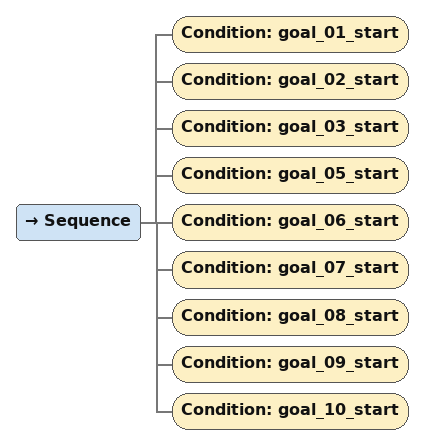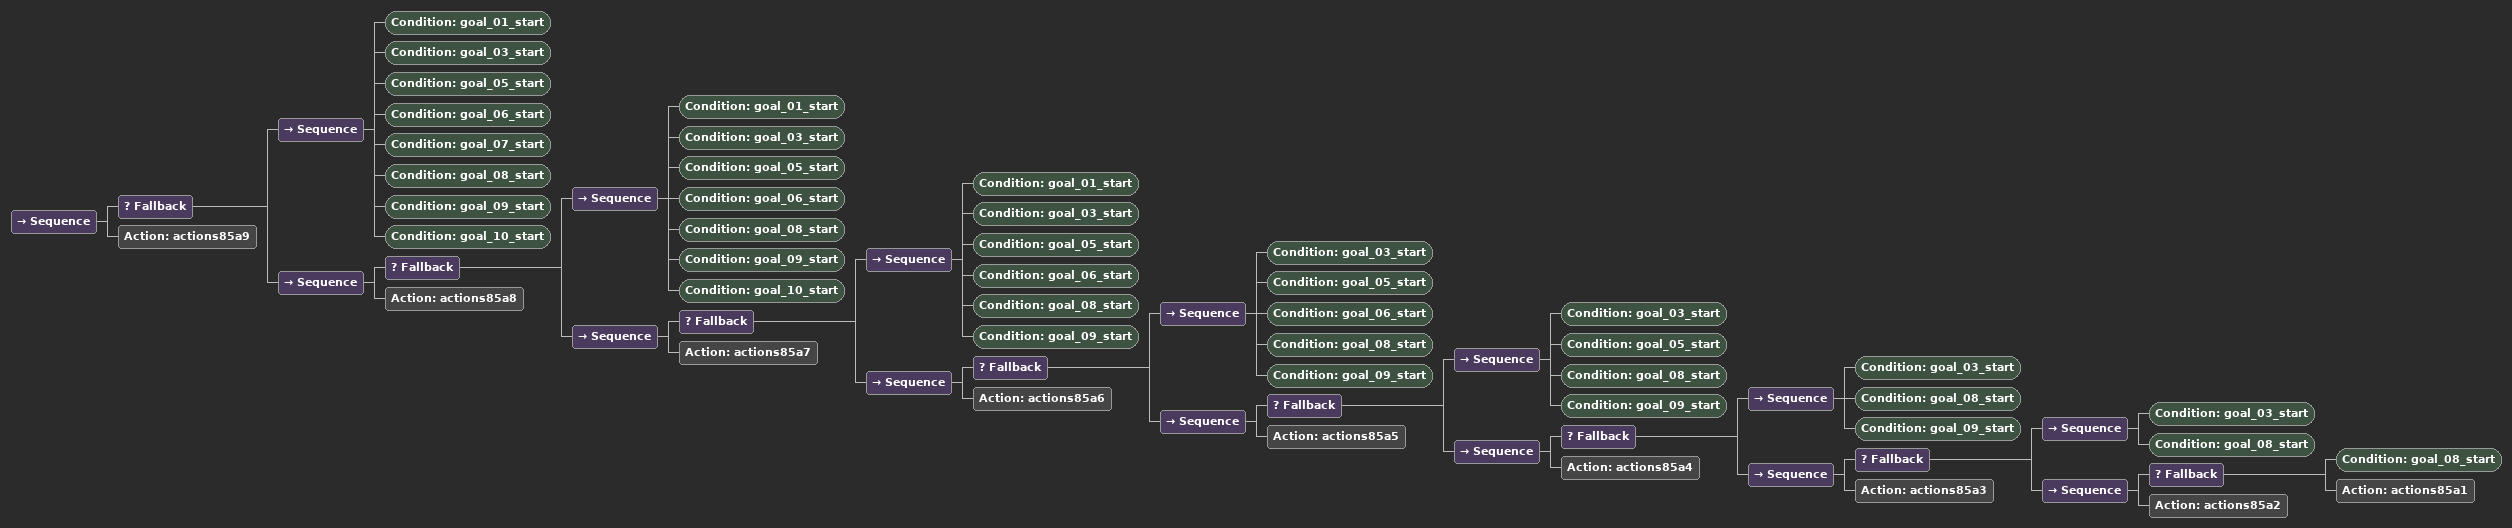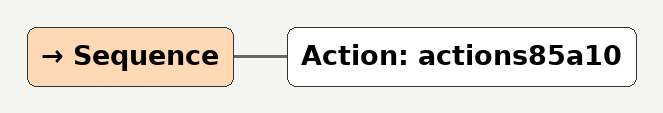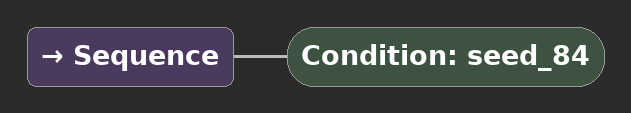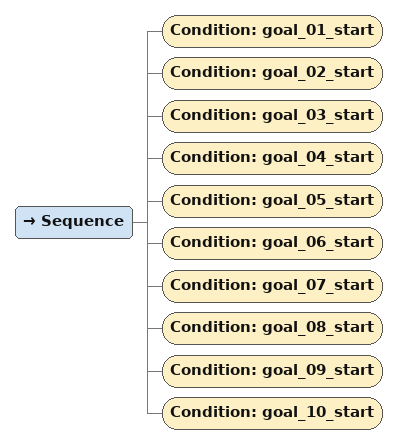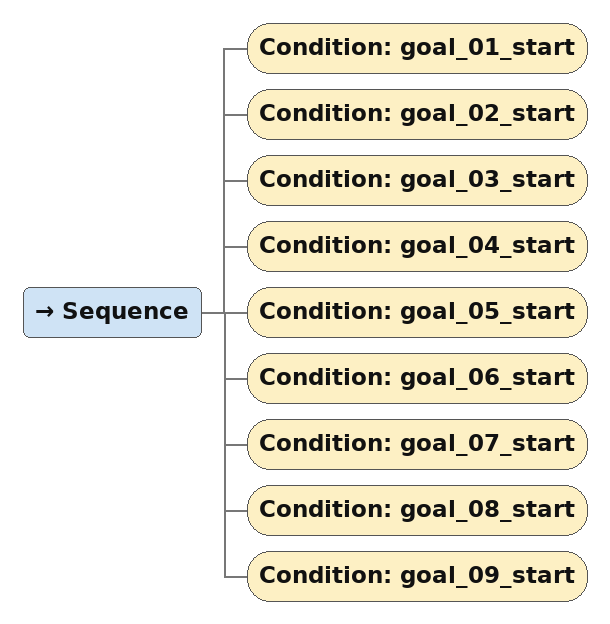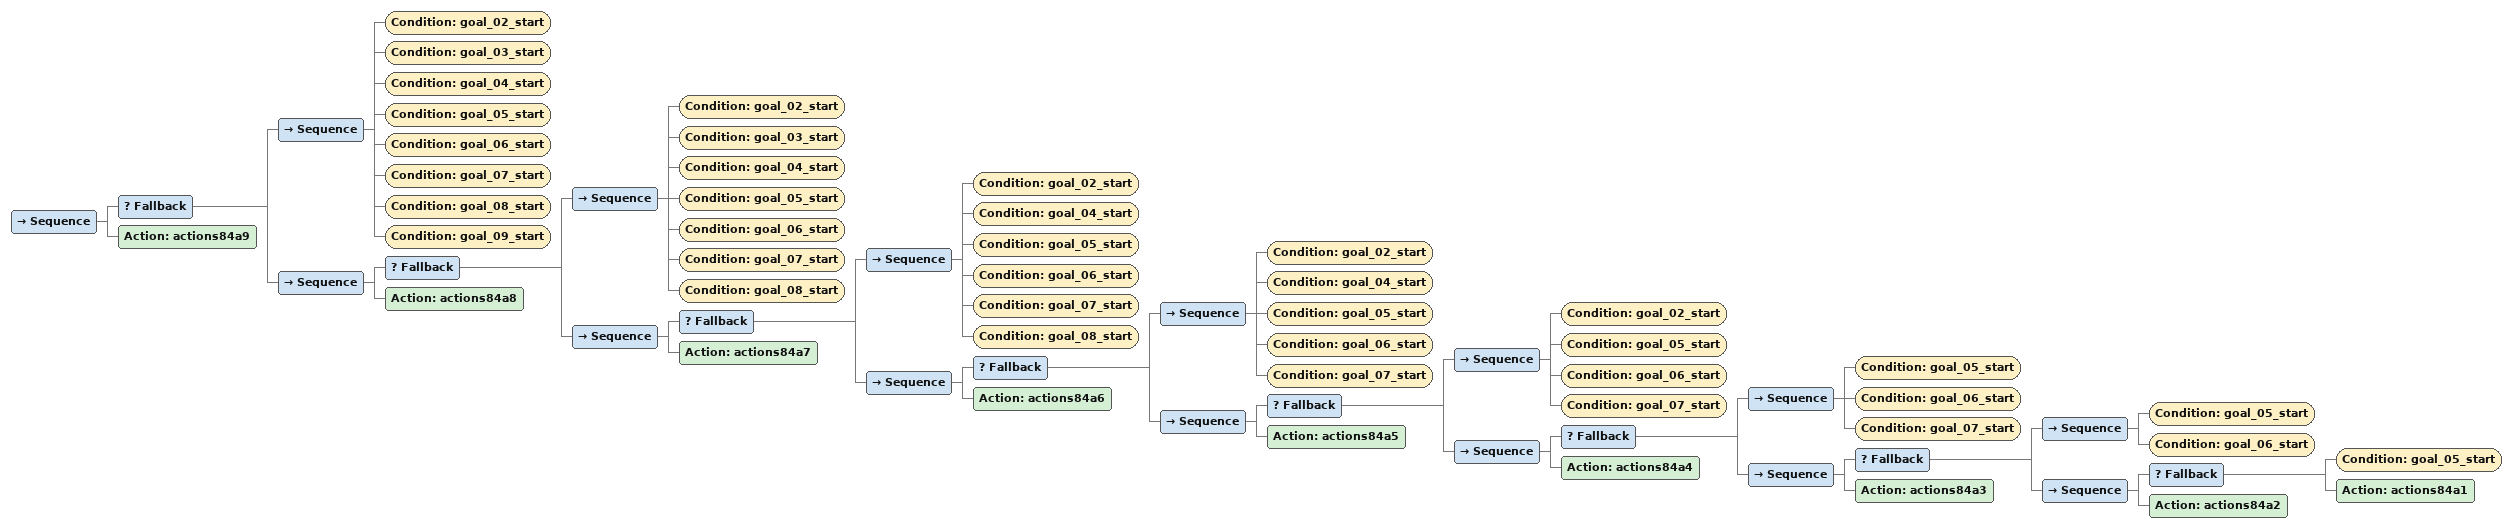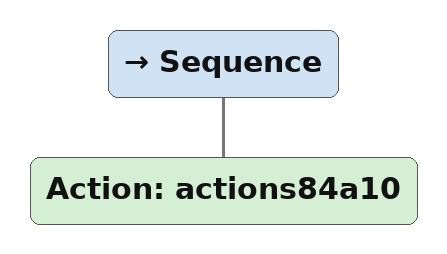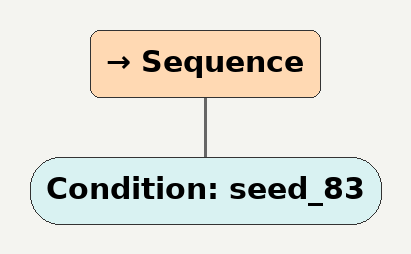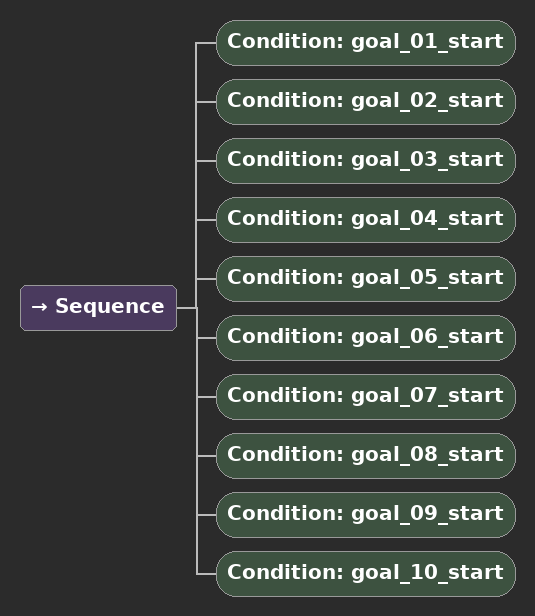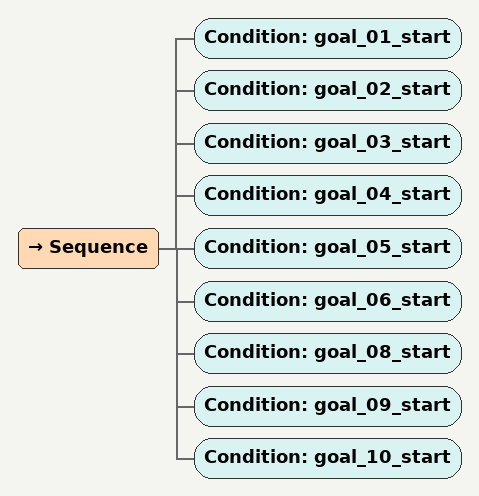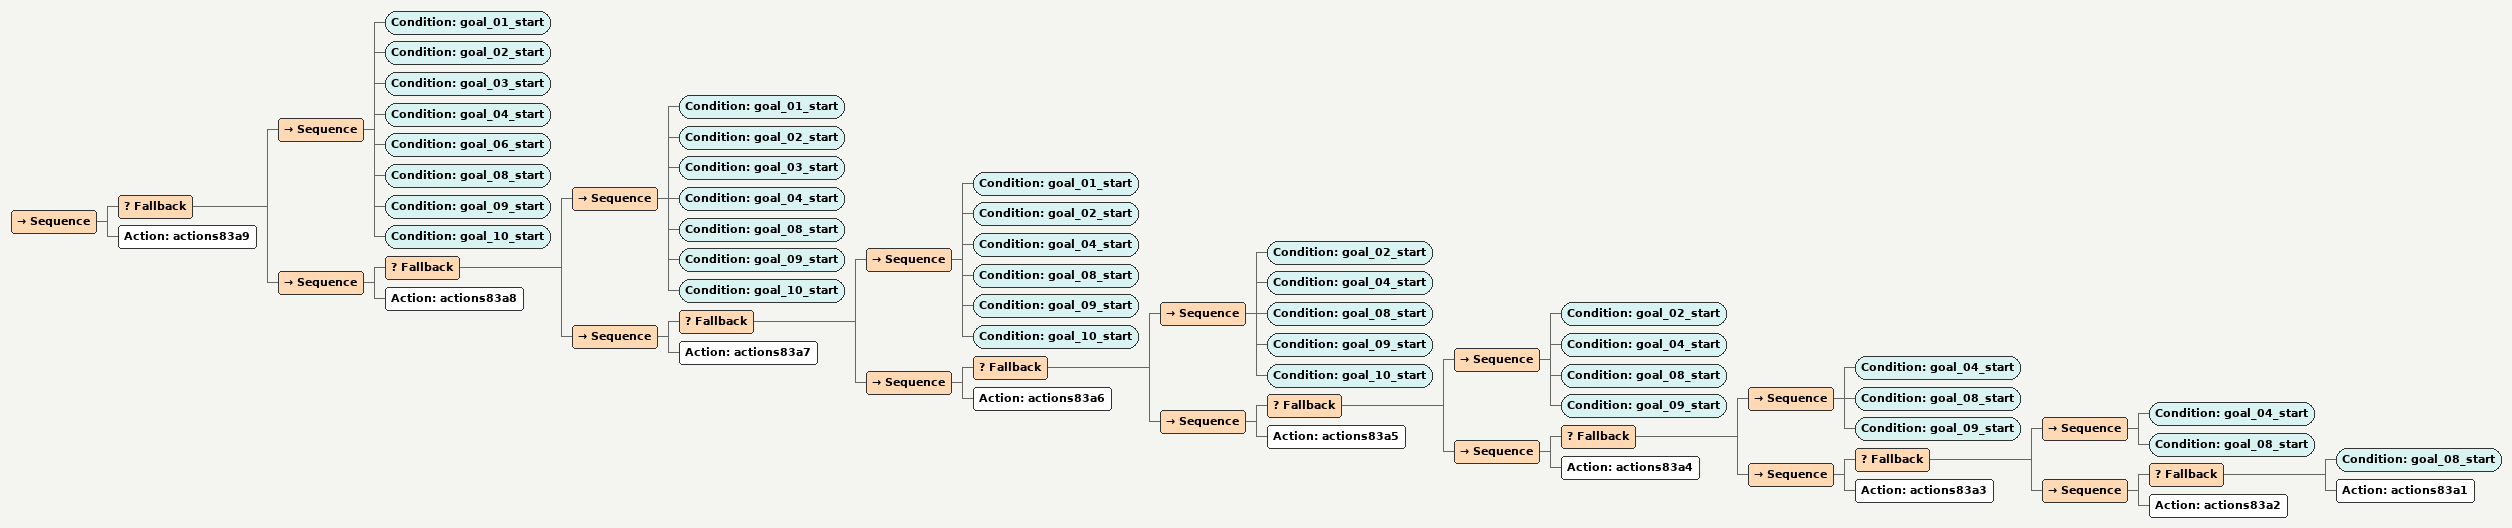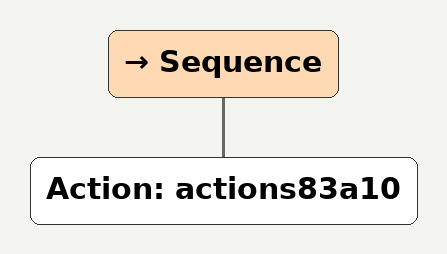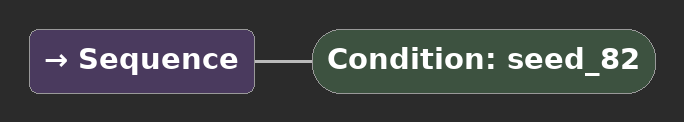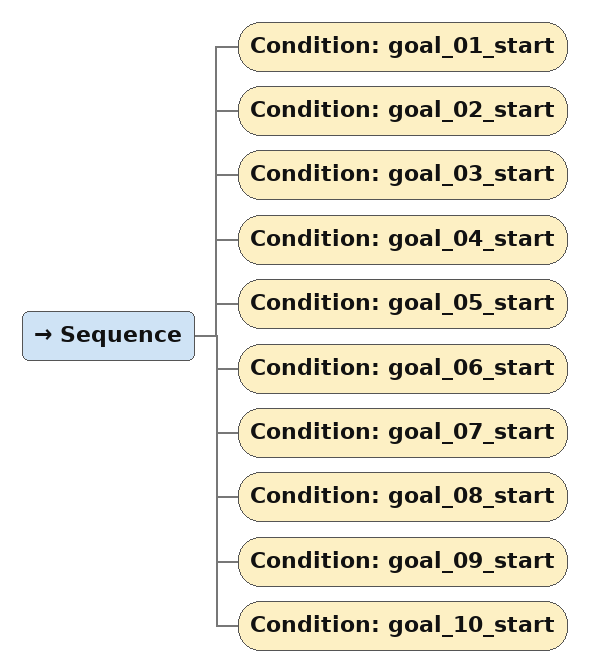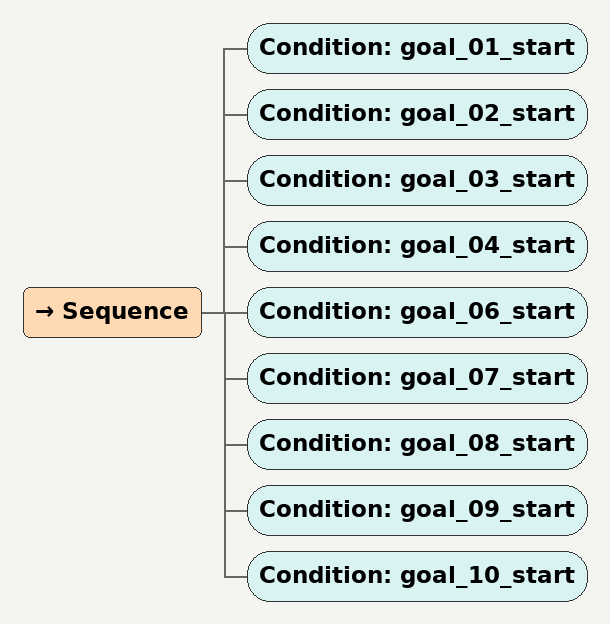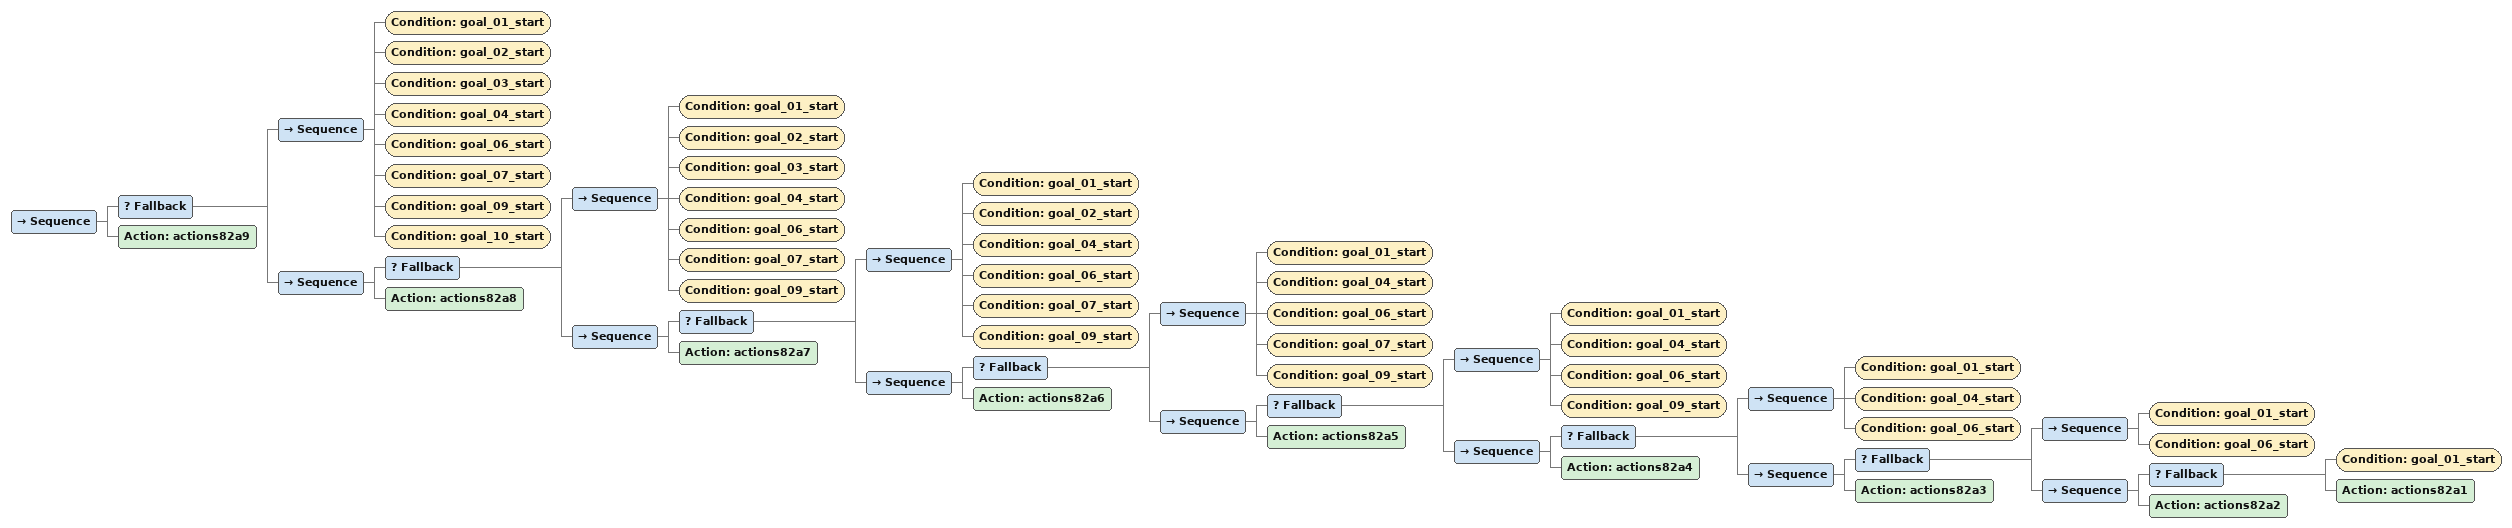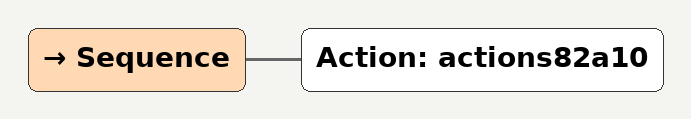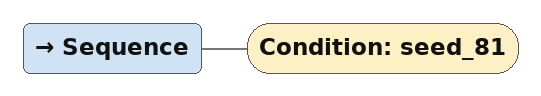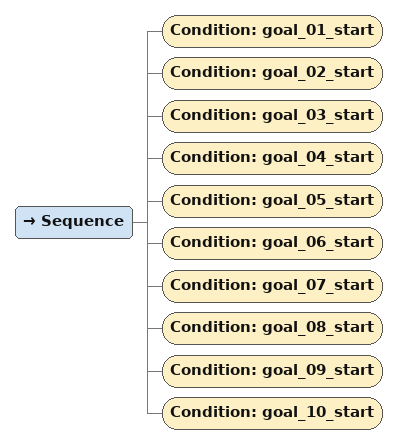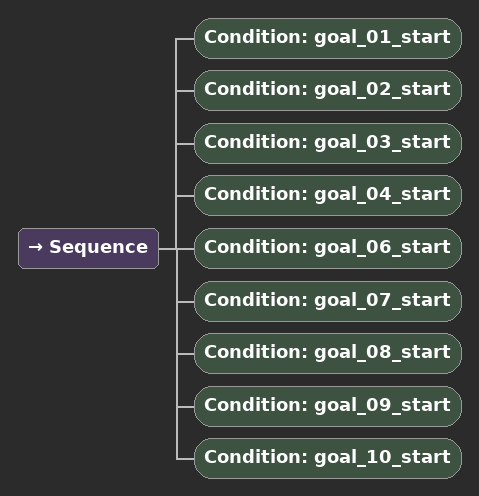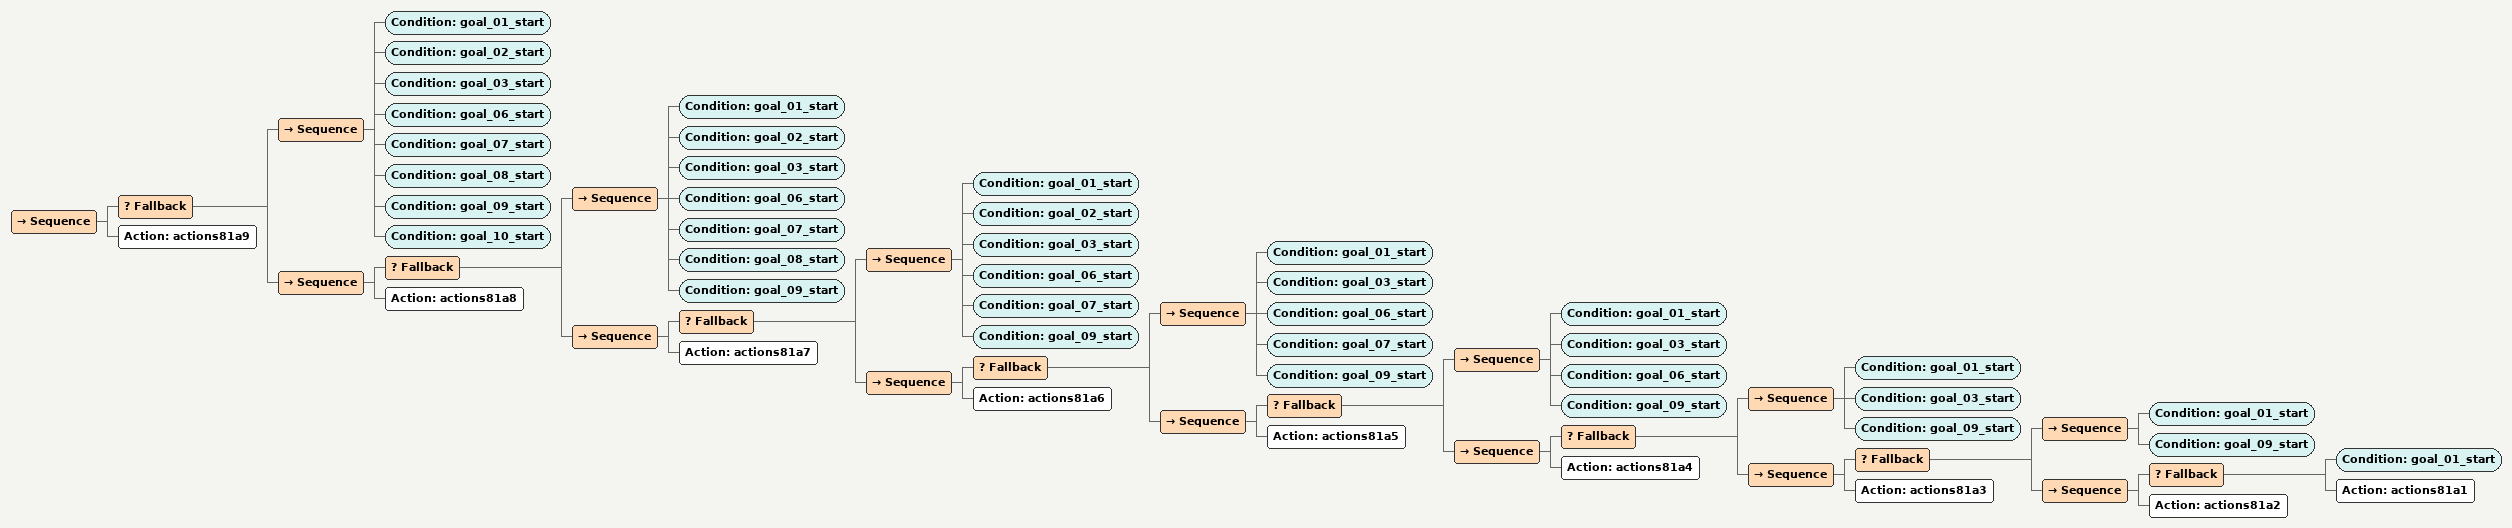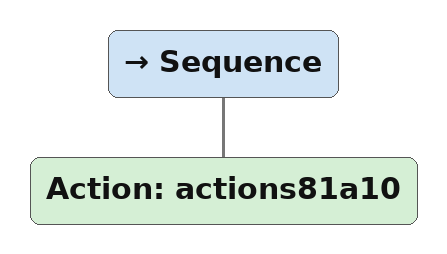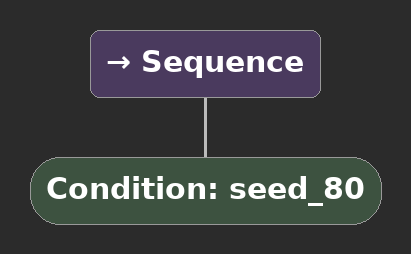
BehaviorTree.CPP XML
<Sequence><Condition ID="goal_01_start"/><Condition ID="goal_02_start"/><Condition ID="goal_03_start"/><Condition ID="goal_05_start"/><Condition ID="goal_06_start"/><Condition ID="goal_07_start"/><Condition ID="goal_08_start"/><Condition ID="goal_09_start"/><Condition ID="goal_10_start"/></Sequence>

<Sequence><Fallback><Sequence><Condition ID="goal_01_start"/><Condition ID="goal_03_start"/><Condition ID="goal_05_start"/><Condition ID="goal_06_start"/><Condition ID="goal_07_start"/><Condition ID="goal_08_start"/><Condition ID="goal_09_start"/><Condition ID="goal_10_start"/></Sequence><Sequence><Fallback><Sequence><Condition ID="goal_01_start"/><Condition ID="goal_03_start"/><Condition ID="goal_05_start"/><Condition ID="goal_06_start"/><Condition ID="goal_08_start"/><Condition ID="goal_09_start"/><Condition ID="goal_10_start"/></Sequence><Sequence><Fallback><Sequence><Condition ID="goal_01_start"/><Condition ID="goal_03_start"/><Condition ID="goal_05_start"/><Condition ID="goal_06_start"/><Condition ID="goal_08_start"/><Condition ID="goal_09_start"/></Sequence><Sequence><Fallback><Sequence><Condition ID="goal_03_start"/><Condition ID="goal_05_start"/><Condition ID="goal_06_start"/><Condition ID="goal_08_start"/><Condition ID="goal_09_start"/></Sequence><Sequence><Fallback><Sequence><Condition ID="goal_03_start"/><Condition ID="goal_05_start"/><Condition ID="goal_08_start"/><Condition ID="goal_09_start"/></Sequence><Sequence><Fallback><Sequence><Condition ID="goal_03_start"/><Condition ID="goal_08_start"/><Condition ID="goal_09_start"/></Sequence><Sequence><Fallback><Sequence><Condition ID="goal_03_start"/><Condition ID="goal_08_start"/></Sequence><Sequence><Fallback><Condition ID="goal_08_start"/><Action ID="actions85a1"/></Fallback><Action ID="actions85a2"/></Sequence></Fallback><Action ID="actions85a3"/></Sequence></Fallback><Action ID="actions85a4"/></Sequence></Fallback><Action ID="actions85a5"/></Sequence></Fallback><Action ID="actions85a6"/></Sequence></Fallback><Action ID="actions85a7"/></Sequence></Fallback><Action ID="actions85a8"/></Sequence></Fallback><Action ID="actions85a9"/></Sequence>

<Sequence><Action ID="actions85a10"/></Sequence>

<Sequence><Condition ID="seed_84"/></Sequence>

<Sequence><Condition ID="goal_01_start"/><Condition ID="goal_02_start"/><Condition ID="goal_03_start"/><Condition ID="goal_04_start"/><Condition ID="goal_05_start"/><Condition ID="goal_06_start"/><Condition ID="goal_07_start"/><Condition ID="goal_08_start"/><Condition ID="goal_09_start"/><Condition ID="goal_10_start"/></Sequence>

<Sequence><Condition ID="goal_01_start"/><Condition ID="goal_02_start"/><Condition ID="goal_03_start"/><Condition ID="goal_04_start"/><Condition ID="goal_05_start"/><Condition ID="goal_06_start"/><Condition ID="goal_07_start"/><Condition ID="goal_08_start"/><Condition ID="goal_09_start"/></Sequence>

<Sequence><Fallback><Sequence><Condition ID="goal_02_start"/><Condition ID="goal_03_start"/><Condition ID="goal_04_start"/><Condition ID="goal_05_start"/><Condition ID="goal_06_start"/><Condition ID="goal_07_start"/><Condition ID="goal_08_start"/><Condition ID="goal_09_start"/></Sequence><Sequence><Fallback><Sequence><Condition ID="goal_02_start"/><Condition ID="goal_03_start"/><Condition ID="goal_04_start"/><Condition ID="goal_05_start"/><Condition ID="goal_06_start"/><Condition ID="goal_07_start"/><Condition ID="goal_08_start"/></Sequence><Sequence><Fallback><Sequence><Condition ID="goal_02_start"/><Condition ID="goal_04_start"/><Condition ID="goal_05_start"/><Condition ID="goal_06_start"/><Condition ID="goal_07_start"/><Condition ID="goal_08_start"/></Sequence><Sequence><Fallback><Sequence><Condition ID="goal_02_start"/><Condition ID="goal_04_start"/><Condition ID="goal_05_start"/><Condition ID="goal_06_start"/><Condition ID="goal_07_start"/></Sequence><Sequence><Fallback><Sequence><Condition ID="goal_02_start"/><Condition ID="goal_05_start"/><Condition ID="goal_06_start"/><Condition ID="goal_07_start"/></Sequence><Sequence><Fallback><Sequence><Condition ID="goal_05_start"/><Condition ID="goal_06_start"/><Condition ID="goal_07_start"/></Sequence><Sequence><Fallback><Sequence><Condition ID="goal_05_start"/><Condition ID="goal_06_start"/></Sequence><Sequence><Fallback><Condition ID="goal_05_start"/><Action ID="actions84a1"/></Fallback><Action ID="actions84a2"/></Sequence></Fallback><Action ID="actions84a3"/></Sequence></Fallback><Action ID="actions84a4"/></Sequence></Fallback><Action ID="actions84a5"/></Sequence></Fallback><Action ID="actions84a6"/></Sequence></Fallback><Action ID="actions84a7"/></Sequence></Fallback><Action ID="actions84a8"/></Sequence></Fallback><Action ID="actions84a9"/></Sequence>

<Sequence><Action ID="actions84a10"/></Sequence>

<Sequence><Condition ID="seed_83"/></Sequence>

<Sequence><Condition ID="goal_01_start"/><Condition ID="goal_02_start"/><Condition ID="goal_03_start"/><Condition ID="goal_04_start"/><Condition ID="goal_05_start"/><Condition ID="goal_06_start"/><Condition ID="goal_07_start"/><Condition ID="goal_08_start"/><Condition ID="goal_09_start"/><Condition ID="goal_10_start"/></Sequence>

<Sequence><Condition ID="goal_01_start"/><Condition ID="goal_02_start"/><Condition ID="goal_03_start"/><Condition ID="goal_04_start"/><Condition ID="goal_05_start"/><Condition ID="goal_06_start"/><Condition ID="goal_08_start"/><Condition ID="goal_09_start"/><Condition ID="goal_10_start"/></Sequence>

<Sequence><Fallback><Sequence><Condition ID="goal_01_start"/><Condition ID="goal_02_start"/><Condition ID="goal_03_start"/><Condition ID="goal_04_start"/><Condition ID="goal_06_start"/><Condition ID="goal_08_start"/><Condition ID="goal_09_start"/><Condition ID="goal_10_start"/></Sequence><Sequence><Fallback><Sequence><Condition ID="goal_01_start"/><Condition ID="goal_02_start"/><Condition ID="goal_03_start"/><Condition ID="goal_04_start"/><Condition ID="goal_08_start"/><Condition ID="goal_09_start"/><Condition ID="goal_10_start"/></Sequence><Sequence><Fallback><Sequence><Condition ID="goal_01_start"/><Condition ID="goal_02_start"/><Condition ID="goal_04_start"/><Condition ID="goal_08_start"/><Condition ID="goal_09_start"/><Condition ID="goal_10_start"/></Sequence><Sequence><Fallback><Sequence><Condition ID="goal_02_start"/><Condition ID="goal_04_start"/><Condition ID="goal_08_start"/><Condition ID="goal_09_start"/><Condition ID="goal_10_start"/></Sequence><Sequence><Fallback><Sequence><Condition ID="goal_02_start"/><Condition ID="goal_04_start"/><Condition ID="goal_08_start"/><Condition ID="goal_09_start"/></Sequence><Sequence><Fallback><Sequence><Condition ID="goal_04_start"/><Condition ID="goal_08_start"/><Condition ID="goal_09_start"/></Sequence><Sequence><Fallback><Sequence><Condition ID="goal_04_start"/><Condition ID="goal_08_start"/></Sequence><Sequence><Fallback><Condition ID="goal_08_start"/><Action ID="actions83a1"/></Fallback><Action ID="actions83a2"/></Sequence></Fallback><Action ID="actions83a3"/></Sequence></Fallback><Action ID="actions83a4"/></Sequence></Fallback><Action ID="actions83a5"/></Sequence></Fallback><Action ID="actions83a6"/></Sequence></Fallback><Action ID="actions83a7"/></Sequence></Fallback><Action ID="actions83a8"/></Sequence></Fallback><Action ID="actions83a9"/></Sequence>

<Sequence><Action ID="actions83a10"/></Sequence>

<Sequence><Condition ID="seed_82"/></Sequence>

<Sequence><Condition ID="goal_01_start"/><Condition ID="goal_02_start"/><Condition ID="goal_03_start"/><Condition ID="goal_04_start"/><Condition ID="goal_05_start"/><Condition ID="goal_06_start"/><Condition ID="goal_07_start"/><Condition ID="goal_08_start"/><Condition ID="goal_09_start"/><Condition ID="goal_10_start"/></Sequence>

<Sequence><Condition ID="goal_01_start"/><Condition ID="goal_02_start"/><Condition ID="goal_03_start"/><Condition ID="goal_04_start"/><Condition ID="goal_06_start"/><Condition ID="goal_07_start"/><Condition ID="goal_08_start"/><Condition ID="goal_09_start"/><Condition ID="goal_10_start"/></Sequence>

<Sequence><Fallback><Sequence><Condition ID="goal_01_start"/><Condition ID="goal_02_start"/><Condition ID="goal_03_start"/><Condition ID="goal_04_start"/><Condition ID="goal_06_start"/><Condition ID="goal_07_start"/><Condition ID="goal_09_start"/><Condition ID="goal_10_start"/></Sequence><Sequence><Fallback><Sequence><Condition ID="goal_01_start"/><Condition ID="goal_02_start"/><Condition ID="goal_03_start"/><Condition ID="goal_04_start"/><Condition ID="goal_06_start"/><Condition ID="goal_07_start"/><Condition ID="goal_09_start"/></Sequence><Sequence><Fallback><Sequence><Condition ID="goal_01_start"/><Condition ID="goal_02_start"/><Condition ID="goal_04_start"/><Condition ID="goal_06_start"/><Condition ID="goal_07_start"/><Condition ID="goal_09_start"/></Sequence><Sequence><Fallback><Sequence><Condition ID="goal_01_start"/><Condition ID="goal_04_start"/><Condition ID="goal_06_start"/><Condition ID="goal_07_start"/><Condition ID="goal_09_start"/></Sequence><Sequence><Fallback><Sequence><Condition ID="goal_01_start"/><Condition ID="goal_04_start"/><Condition ID="goal_06_start"/><Condition ID="goal_09_start"/></Sequence><Sequence><Fallback><Sequence><Condition ID="goal_01_start"/><Condition ID="goal_04_start"/><Condition ID="goal_06_start"/></Sequence><Sequence><Fallback><Sequence><Condition ID="goal_01_start"/><Condition ID="goal_06_start"/></Sequence><Sequence><Fallback><Condition ID="goal_01_start"/><Action ID="actions82a1"/></Fallback><Action ID="actions82a2"/></Sequence></Fallback><Action ID="actions82a3"/></Sequence></Fallback><Action ID="actions82a4"/></Sequence></Fallback><Action ID="actions82a5"/></Sequence></Fallback><Action ID="actions82a6"/></Sequence></Fallback><Action ID="actions82a7"/></Sequence></Fallback><Action ID="actions82a8"/></Sequence></Fallback><Action ID="actions82a9"/></Sequence>

<Sequence><Action ID="actions82a10"/></Sequence>

<Sequence><Condition ID="seed_81"/></Sequence>

<Sequence><Condition ID="goal_01_start"/><Condition ID="goal_02_start"/><Condition ID="goal_03_start"/><Condition ID="goal_04_start"/><Condition ID="goal_05_start"/><Condition ID="goal_06_start"/><Condition ID="goal_07_start"/><Condition ID="goal_08_start"/><Condition ID="goal_09_start"/><Condition ID="goal_10_start"/></Sequence>

<Sequence><Condition ID="goal_01_start"/><Condition ID="goal_02_start"/><Condition ID="goal_03_start"/><Condition ID="goal_04_start"/><Condition ID="goal_06_start"/><Condition ID="goal_07_start"/><Condition ID="goal_08_start"/><Condition ID="goal_09_start"/><Condition ID="goal_10_start"/></Sequence>

<Sequence><Fallback><Sequence><Condition ID="goal_01_start"/><Condition ID="goal_02_start"/><Condition ID="goal_03_start"/><Condition ID="goal_06_start"/><Condition ID="goal_07_start"/><Condition ID="goal_08_start"/><Condition ID="goal_09_start"/><Condition ID="goal_10_start"/></Sequence><Sequence><Fallback><Sequence><Condition ID="goal_01_start"/><Condition ID="goal_02_start"/><Condition ID="goal_03_start"/><Condition ID="goal_06_start"/><Condition ID="goal_07_start"/><Condition ID="goal_08_start"/><Condition ID="goal_09_start"/></Sequence><Sequence><Fallback><Sequence><Condition ID="goal_01_start"/><Condition ID="goal_02_start"/><Condition ID="goal_03_start"/><Condition ID="goal_06_start"/><Condition ID="goal_07_start"/><Condition ID="goal_09_start"/></Sequence><Sequence><Fallback><Sequence><Condition ID="goal_01_start"/><Condition ID="goal_03_start"/><Condition ID="goal_06_start"/><Condition ID="goal_07_start"/><Condition ID="goal_09_start"/></Sequence><Sequence><Fallback><Sequence><Condition ID="goal_01_start"/><Condition ID="goal_03_start"/><Condition ID="goal_06_start"/><Condition ID="goal_09_start"/></Sequence><Sequence><Fallback><Sequence><Condition ID="goal_01_start"/><Condition ID="goal_03_start"/><Condition ID="goal_09_start"/></Sequence><Sequence><Fallback><Sequence><Condition ID="goal_01_start"/><Condition ID="goal_09_start"/></Sequence><Sequence><Fallback><Condition ID="goal_01_start"/><Action ID="actions81a1"/></Fallback><Action ID="actions81a2"/></Sequence></Fallback><Action ID="actions81a3"/></Sequence></Fallback><Action ID="actions81a4"/></Sequence></Fallback><Action ID="actions81a5"/></Sequence></Fallback><Action ID="actions81a6"/></Sequence></Fallback><Action ID="actions81a7"/></Sequence></Fallback><Action ID="actions81a8"/></Sequence></Fallback><Action ID="actions81a9"/></Sequence>

<Sequence><Action ID="actions81a10"/></Sequence>

<Sequence><Condition ID="seed_80"/></Sequence>
